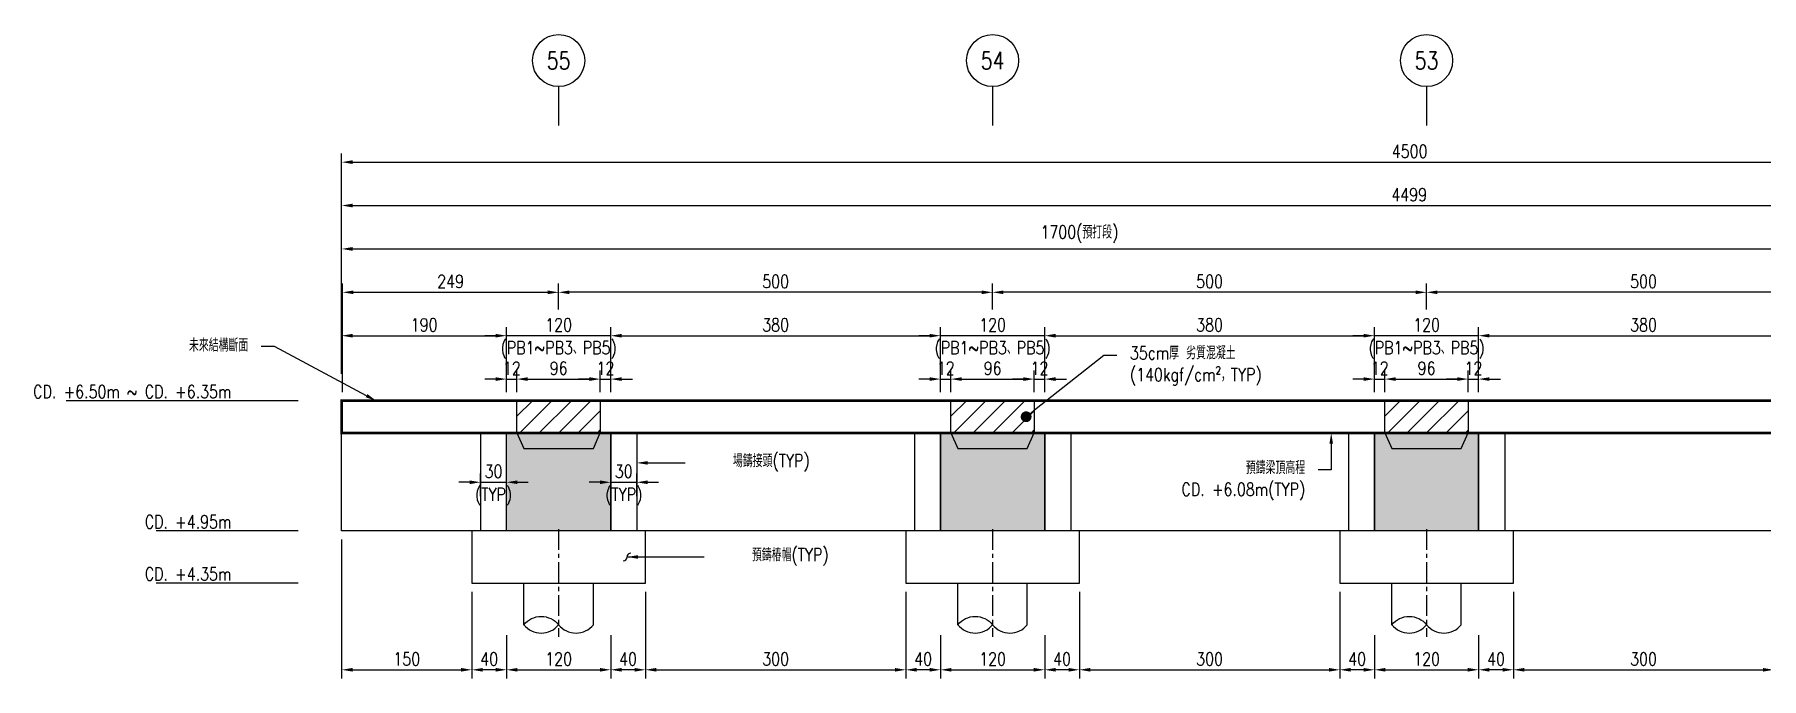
# Model space of a CAD drawing. Extents: x -791 to 13121, y -31587 to 2944.
# Drawn here: x 6920 to 8910, y -23731 to -22989 of the extents above; entities that cross this region are included whole.
import ezdxf
from ezdxf import colors
from ezdxf.entities.mleader import LeaderData, LeaderLine
from ezdxf.enums import TextEntityAlignment as Align
from ezdxf.math import Vec2, Vec3

# ---------------------------------------------------------------- set-up
doc = ezdxf.new("R2010")
doc.units = 0
doc.header["$LTSCALE"] = 0.05
doc.linetypes.add('CENTER', pattern=[50.8, 31.75, -6.35, 6.35, -6.35])
doc.linetypes.add('DASHED', pattern=[19.05, 12.7, -6.35])
doc.layers.get('0').update_dxf_attribs({"linetype": 'CONTINUOUS'})
doc.layers.get('Defpoints').update_dxf_attribs({"linetype": 'CONTINUOUS'})
for name, color, linetype in [('HB_0', 7, 'CONTINUOUS'), ('HB_DIM', 1, 'CONTINUOUS'), ('HB_SYMBOLS', 7, 'CONTINUOUS'), ('底圖', 7, 'CONTINUOUS'), ('預鑄梁', 4, 'CONTINUOUS')]:
    doc.layers.add(name, color=color, linetype=linetype)
doc.styles.get("Standard").update_dxf_attribs({"font": 'ROMANS.shx', "width": 0.8, "bigfont": 'lchinap.shx'})
doc.dimstyles.new('50cm', dxfattribs={"dimscale": 5, "dimtxt": 3, "dimasz": 2.5, "dimexe": 2, "dimexo": 2, "dimgap": 1, "dimtad": 1, "dimdsep": 46, "dimtxsty": 'Standard', "dimcen": 0, "dimclrt": 2, "dimadec": 0, "dimazin": 0, "dimtfac": 1, "dimtix": 1, "dimtmove": 2, "dimatfit": 3, "dimfxl": 0, "dimtolj": 1, "dimtzin": 0, "dimarcsym": 0})

# ---------------------------------------------------------------- blocks, each defined once
blk = doc.blocks.new('_None')
blk = doc.blocks.new('*D2176')
at = {"layer": 'Defpoints', "color": 0}
for p in [(0, 375), (-2500, 171.2), (0, 150)]:
    blk.add_point(p, dxfattribs=at)
at = {"layer": 'HB_DIM', "color": 0, "lineweight": -2}
for p, q in [((-2500, 181.2), (-2500, 385)), ((-2487.5, 375), (-12.5, 375))]:
    blk.add_line(p, q, dxfattribs=at)
at = {"layer": 'HB_DIM', "color": 0}
for points in [[(-2487.5, 377.1), (-2487.5, 372.9), (-2500, 375)], [(-12.5, 377.1), (-12.5, 372.9), (0, 375)]]:
    blk.add_solid(points, dxfattribs=at)
at = {"layer": 'HB_DIM', "color": 2, "insert": (-1270, 387.5), "char_height": 15, "attachment_point": 5}
blk.add_mtext('\\A1;4499', dxfattribs=at)
blk = doc.blocks.new('*D2177')
at = {"layer": 'Defpoints', "color": 0}
for p in [(0, 425), (-2500, 171.2), (0, 150)]:
    blk.add_point(p, dxfattribs=at)
at = {"layer": 'HB_DIM', "color": 0, "lineweight": -2}
for p, q in [((-2500, 181.2), (-2500, 435)), ((-2487.5, 425), (-12.5, 425))]:
    blk.add_line(p, q, dxfattribs=at)
at = {"layer": 'HB_DIM', "color": 0}
for points in [[(-2487.5, 427.1), (-2487.5, 422.9), (-2500, 425)], [(-12.5, 427.1), (-12.5, 422.9), (0, 425)]]:
    blk.add_solid(points, dxfattribs=at)
at = {"layer": 'HB_DIM', "color": 2, "insert": (-1269.5, 437.5), "char_height": 15, "attachment_point": 5}
blk.add_mtext('\\A1;4500', dxfattribs=at)
blk = doc.blocks.new('*D2178')
at = {"layer": 'Defpoints', "color": 0}
for p in [(-2310, 225), (-2500, 171.2), (-2310, 150)]:
    blk.add_point(p, dxfattribs=at)
at = {"layer": 'HB_DIM', "color": 0, "lineweight": -2}
for p, q in [((-2500, 181.2), (-2500, 235)), ((-2487.5, 225), (-2322.5, 225)), ((-2310, 160), (-2310, 235))]:
    blk.add_line(p, q, dxfattribs=at)
at = {"layer": 'HB_DIM', "color": 0}
for points in [[(-2487.5, 227.1), (-2487.5, 222.9), (-2500, 225)], [(-2322.5, 227.1), (-2322.5, 222.9), (-2310, 225)]]:
    blk.add_solid(points, dxfattribs=at)
at = {"layer": 'HB_DIM', "color": 2, "insert": (-2405, 237.5), "char_height": 15, "attachment_point": 5}
blk.add_mtext('\\A1;190', dxfattribs=at)
blk = doc.blocks.new('預鑄樁帽2x2')
at = {"layer": 'HB_0'}
blk.add_lwpolyline([(-100, 0), (100, 0), (100, 60), (-100, 60)], close=True, dxfattribs=at)
blk = doc.blocks.new('gr_t')
at = {"layer": 'HB_SYMBOLS', "color": 4, "linetype": 'Continuous'}
blk.add_line((0, -6), (0, -15), dxfattribs=at)
blk.add_circle((0, 0), 6, dxfattribs=at)
at = {"layer": 'HB_SYMBOLS', "color": 4, "linetype": 'Continuous', "width": 0.8}
blk.add_attdef('A', text='', height=4.5, dxfattribs=at).set_placement((0, 0), align=Align.MIDDLE)
blk = doc.blocks.new('*D2181')
at = {"layer": 'Defpoints', "color": 0}
for p in [(-810, 225), (-1190, 150), (-810, 150)]:
    blk.add_point(p, dxfattribs=at)
at = {"layer": 'HB_DIM', "color": 0, "lineweight": -2}
for p, q in [((-1190, 160), (-1190, 235)), ((-1177.5, 225), (-822.5, 225)), ((-810, 160), (-810, 235))]:
    blk.add_line(p, q, dxfattribs=at)
at = {"layer": 'HB_DIM', "color": 0}
for points in [[(-1177.5, 227.1), (-1177.5, 222.9), (-1190, 225)], [(-822.5, 227.1), (-822.5, 222.9), (-810, 225)]]:
    blk.add_solid(points, dxfattribs=at)
at = {"layer": 'HB_DIM', "color": 2, "insert": (-1000, 237.5), "char_height": 15, "attachment_point": 5}
blk.add_mtext('\\A1;380', dxfattribs=at)
blk = doc.blocks.new('*D2183')
at = {"layer": 'Defpoints', "color": 0}
for p in [(-1310, 225), (-1310, 197.5), (-1690, 150)]:
    blk.add_point(p, dxfattribs=at)
at = {"layer": 'HB_DIM', "color": 0, "lineweight": -2}
for p, q in [((-1690, 160), (-1690, 235)), ((-1677.5, 225), (-1322.5, 225)), ((-1310, 207.5), (-1310, 235))]:
    blk.add_line(p, q, dxfattribs=at)
at = {"layer": 'HB_DIM', "color": 0}
for points in [[(-1677.5, 227.1), (-1677.5, 222.9), (-1690, 225)], [(-1322.5, 227.1), (-1322.5, 222.9), (-1310, 225)]]:
    blk.add_solid(points, dxfattribs=at)
at = {"layer": 'HB_DIM', "color": 2, "insert": (-1500, 237.5), "char_height": 15, "attachment_point": 5}
blk.add_mtext('\\A1;380', dxfattribs=at)
blk = doc.blocks.new('*D2184')
at = {"layer": 'Defpoints', "color": 0}
for p in [(-1810, 225), (-2190, 150), (-1810, 150)]:
    blk.add_point(p, dxfattribs=at)
at = {"layer": 'HB_DIM', "color": 0, "lineweight": -2}
for p, q in [((-2190, 160), (-2190, 235)), ((-2177.5, 225), (-1822.5, 225)), ((-1810, 160), (-1810, 235))]:
    blk.add_line(p, q, dxfattribs=at)
at = {"layer": 'HB_DIM', "color": 0}
for points in [[(-2177.5, 227.1), (-2177.5, 222.9), (-2190, 225)], [(-1822.5, 227.1), (-1822.5, 222.9), (-1810, 225)]]:
    blk.add_solid(points, dxfattribs=at)
at = {"layer": 'HB_DIM', "color": 2, "insert": (-2000, 237.5), "char_height": 15, "attachment_point": 5}
blk.add_mtext('\\A1;380', dxfattribs=at)
blk = doc.blocks.new('*D2186')
at = {"layer": 'Defpoints', "color": 0}
for p in [(-1650, -60), (-1350, -60), (-1350, -160)]:
    blk.add_point(p, dxfattribs=at)
at = {"layer": 'HB_DIM', "color": 0, "lineweight": -2}
for p, q in [((-1650, -70), (-1650, -170)), ((-1350, -70), (-1350, -170)), ((-1637.5, -160), (-1362.5, -160))]:
    blk.add_line(p, q, dxfattribs=at)
at = {"layer": 'HB_DIM', "color": 0}
for points in [[(-1637.5, -157.9), (-1637.5, -162.1), (-1650, -160)], [(-1362.5, -157.9), (-1362.5, -162.1), (-1350, -160)]]:
    blk.add_solid(points, dxfattribs=at)
at = {"layer": 'HB_DIM', "color": 2, "insert": (-1500, -147.5), "char_height": 15, "attachment_point": 5}
blk.add_mtext('\\A1;300', dxfattribs=at)
blk = doc.blocks.new('*D2187')
at = {"layer": 'Defpoints', "color": 0}
for p in [(-2150, -60), (-1850, -60), (-1850, -160)]:
    blk.add_point(p, dxfattribs=at)
at = {"layer": 'HB_DIM', "color": 0, "lineweight": -2}
for p, q in [((-2150, -70), (-2150, -170)), ((-1850, -70), (-1850, -170)), ((-2137.5, -160), (-1862.5, -160))]:
    blk.add_line(p, q, dxfattribs=at)
at = {"layer": 'HB_DIM', "color": 0}
for points in [[(-2137.5, -157.9), (-2137.5, -162.1), (-2150, -160)], [(-1862.5, -157.9), (-1862.5, -162.1), (-1850, -160)]]:
    blk.add_solid(points, dxfattribs=at)
at = {"layer": 'HB_DIM', "color": 2, "insert": (-2000, -147.5), "char_height": 15, "attachment_point": 5}
blk.add_mtext('\\A1;300', dxfattribs=at)
blk = doc.blocks.new('*D2188')
at = {"layer": 'Defpoints', "color": 0}
for p in [(-2310, -110), (-2190, -110), (-2190, -160)]:
    blk.add_point(p, dxfattribs=at)
at = {"layer": 'HB_DIM', "color": 0, "lineweight": -2}
for p, q in [((-2310, -120), (-2310, -170)), ((-2190, -120), (-2190, -170)), ((-2297.5, -160), (-2202.5, -160))]:
    blk.add_line(p, q, dxfattribs=at)
at = {"layer": 'HB_DIM', "color": 0}
for points in [[(-2297.5, -157.9), (-2297.5, -162.1), (-2310, -160)], [(-2202.5, -157.9), (-2202.5, -162.1), (-2190, -160)]]:
    blk.add_solid(points, dxfattribs=at)
at = {"layer": 'HB_DIM', "color": 2, "insert": (-2250, -147.5), "char_height": 15, "attachment_point": 5}
blk.add_mtext('\\A1;120', dxfattribs=at)
blk = doc.blocks.new('*D2189')
at = {"layer": 'Defpoints', "color": 0}
for p in [(-2150, -60), (-2190, -110), (-2190, -160)]:
    blk.add_point(p, dxfattribs=at)
at = {"layer": 'HB_DIM', "color": 0, "lineweight": -2}
for p, q in [((-2150, -70), (-2150, -170)), ((-2190, -120), (-2190, -170)), ((-2162.5, -160), (-2177.5, -160))]:
    blk.add_line(p, q, dxfattribs=at)
at = {"layer": 'HB_DIM', "color": 0}
for points in [[(-2177.5, -157.9), (-2177.5, -162.1), (-2190, -160)], [(-2162.5, -157.9), (-2162.5, -162.1), (-2150, -160)]]:
    blk.add_solid(points, dxfattribs=at)
at = {"layer": 'HB_DIM', "color": 2, "insert": (-2170, -147.5), "char_height": 15, "attachment_point": 5}
blk.add_mtext('\\A1;40', dxfattribs=at)
blk = doc.blocks.new('*D2190')
at = {"layer": 'Defpoints', "color": 0}
for p in [(-2500, 0), (-2350, -60), (-2350, -160)]:
    blk.add_point(p, dxfattribs=at)
at = {"layer": 'HB_DIM', "color": 0, "lineweight": -2}
for p, q in [((-2500, -10), (-2500, -170)), ((-2350, -70), (-2350, -170)), ((-2487.5, -160), (-2362.5, -160))]:
    blk.add_line(p, q, dxfattribs=at)
at = {"layer": 'HB_DIM', "color": 0}
for points in [[(-2487.5, -157.9), (-2487.5, -162.1), (-2500, -160)], [(-2362.5, -157.9), (-2362.5, -162.1), (-2350, -160)]]:
    blk.add_solid(points, dxfattribs=at)
at = {"layer": 'HB_DIM', "color": 2, "insert": (-2425, -147.5), "char_height": 15, "attachment_point": 5}
blk.add_mtext('\\A1;150', dxfattribs=at)
blk = doc.blocks.new('*D2191')
at = {"layer": 'Defpoints', "color": 0}
for p in [(-2350, -60), (-2310, -110), (-2350, -160)]:
    blk.add_point(p, dxfattribs=at)
at = {"layer": 'HB_DIM', "color": 0, "lineweight": -2}
for p, q in [((-2350, -70), (-2350, -170)), ((-2310, -120), (-2310, -170)), ((-2322.5, -160), (-2337.5, -160))]:
    blk.add_line(p, q, dxfattribs=at)
at = {"layer": 'HB_DIM', "color": 0}
for points in [[(-2337.5, -157.9), (-2337.5, -162.1), (-2350, -160)], [(-2322.5, -157.9), (-2322.5, -162.1), (-2310, -160)]]:
    blk.add_solid(points, dxfattribs=at)
at = {"layer": 'HB_DIM', "color": 2, "insert": (-2330, -147.5), "char_height": 15, "attachment_point": 5}
blk.add_mtext('\\A1;40', dxfattribs=at)
blk = doc.blocks.new('*D2194')
at = {"layer": 'Defpoints', "color": 0}
for p in [(-2310, 56.1), (-2340, 30), (-2310, 30)]:
    blk.add_point(p, dxfattribs=at)
at = {"layer": 'HB_DIM', "color": 0, "lineweight": -2}
for p, q in [((-2340, 40), (-2340, 66.1)), ((-2310, 40), (-2310, 66.1)), ((-2352.5, 56.1), (-2365, 56.1)), ((-2340, 56.1), (-2310, 56.1)), ((-2297.5, 56.1), (-2285, 56.1))]:
    blk.add_line(p, q, dxfattribs=at)
at = {"layer": 'HB_DIM', "color": 0}
for points in [[(-2352.5, 58.2), (-2352.5, 54), (-2340, 56.1)], [(-2297.5, 58.2), (-2297.5, 54), (-2310, 56.1)]]:
    blk.add_solid(points, dxfattribs=at)
at = {"layer": 'HB_DIM', "color": 2, "char_height": 15, "attachment_point": 5}
for s, insert in [('\\A1;30', (-2325, 68.6)), ('\\A1;(TYP)', (-2325, 39.6))]:
    blk.add_mtext(s, dxfattribs=dict(at, insert=insert))
blk = doc.blocks.new('*D2195')
at = {"layer": 'Defpoints', "color": 0}
for p in [(-2160, 56.1), (-2190, 30), (-2160, 30)]:
    blk.add_point(p, dxfattribs=at)
at = {"layer": 'HB_DIM', "color": 0, "lineweight": -2}
for p, q in [((-2190, 40), (-2190, 66.1)), ((-2160, 40), (-2160, 66.1)), ((-2202.5, 56.1), (-2215, 56.1)), ((-2190, 56.1), (-2160, 56.1)), ((-2147.5, 56.1), (-2135, 56.1))]:
    blk.add_line(p, q, dxfattribs=at)
at = {"layer": 'HB_DIM', "color": 0}
for points in [[(-2202.5, 58.2), (-2202.5, 54), (-2190, 56.1)], [(-2147.5, 58.2), (-2147.5, 54), (-2160, 56.1)]]:
    blk.add_solid(points, dxfattribs=at)
at = {"layer": 'HB_DIM', "color": 2, "char_height": 15, "attachment_point": 5}
for s, insert in [('\\A1;30', (-2175, 68.6)), ('\\A1;(TYP)', (-2175, 39.6))]:
    blk.add_mtext(s, dxfattribs=dict(at, insert=insert))
blk = doc.blocks.new('PB2')
at = {"layer": 'HB_0'}
h = blk.add_hatch(color=253, dxfattribs=at)
h.dxf.hatch_style = 1
h.paths.add_polyline_path([(0, 0), (0, 113), (12, 113), (20, 95), (100, 95), (108, 113), (120, 113), (120, 0)])
at = {"layer": '預鑄梁'}
blk.add_lwpolyline([(0, 0), (0, 113), (12, 113), (20, 95), (100, 95), (108, 113), (120, 113), (120, 0), (0, 0)], dxfattribs=at)
blk = doc.blocks.new('*D2196')
at = {"layer": 'Defpoints', "color": 0}
for p in [(-800, 325), (-800, 275), (-2500, 171.2)]:
    blk.add_point(p, dxfattribs=at)
at = {"layer": 'HB_DIM', "color": 0, "lineweight": -2}
for p, q in [((-2500, 181.2), (-2500, 335)), ((-2487.5, 325), (-812.5, 325)), ((-800, 285), (-800, 335))]:
    blk.add_line(p, q, dxfattribs=at)
at = {"layer": 'HB_DIM', "color": 0}
for points in [[(-2487.5, 327.1), (-2487.5, 322.9), (-2500, 325)], [(-812.5, 327.1), (-812.5, 322.9), (-800, 325)]]:
    blk.add_solid(points, dxfattribs=at)
at = {"layer": 'HB_DIM', "color": 2, "insert": (-1650, 341.9), "char_height": 15, "attachment_point": 5}
blk.add_mtext('\\A1;1700(預打段)', dxfattribs=at)
blk = doc.blocks.new('_Dot')
at = {"color": 0, "linetype": 'ByBlock', "lineweight": -2}
blk.add_line((-0.5, 0), (-1, 0), dxfattribs=at)
at = {"color": 0, "linetype": 'ByBlock', "const_width": 0.5}
blk.add_lwpolyline([(-0.25, 0, 1), (0.25, 0, 1)], format="xyb", close=True, dxfattribs=at)
blk = doc.blocks.new('*D2198')
at = {"layer": 'Defpoints', "color": 0}
for p in [(-1150, -60), (-850, -60), (-850, -160)]:
    blk.add_point(p, dxfattribs=at)
at = {"layer": 'HB_DIM', "color": 0, "lineweight": -2}
for p, q in [((-1150, -70), (-1150, -170)), ((-850, -70), (-850, -170)), ((-1137.5, -160), (-862.5, -160))]:
    blk.add_line(p, q, dxfattribs=at)
at = {"layer": 'HB_DIM', "color": 0}
for points in [[(-1137.5, -157.9), (-1137.5, -162.1), (-1150, -160)], [(-862.5, -157.9), (-862.5, -162.1), (-850, -160)]]:
    blk.add_solid(points, dxfattribs=at)
at = {"layer": 'HB_DIM', "color": 2, "insert": (-1000, -147.5), "char_height": 15, "attachment_point": 5}
blk.add_mtext('\\A1;300', dxfattribs=at)
blk = doc.blocks.new('*D2199')
at = {"layer": 'Defpoints', "color": 0}
for p in [(-2298, 175), (-2310, 150), (-2298, 150)]:
    blk.add_point(p, dxfattribs=at)
at = {"layer": 'HB_DIM', "color": 0, "lineweight": -2}
for p, q in [((-2310, 160), (-2310, 185)), ((-2298, 160), (-2298, 185)), ((-2322.5, 175), (-2335, 175)), ((-2310, 175), (-2298, 175)), ((-2285.5, 175), (-2273, 175))]:
    blk.add_line(p, q, dxfattribs=at)
at = {"layer": 'HB_DIM', "color": 0}
for points in [[(-2322.5, 177.1), (-2322.5, 172.9), (-2310, 175)], [(-2285.5, 177.1), (-2285.5, 172.9), (-2298, 175)]]:
    blk.add_solid(points, dxfattribs=at)
at = {"layer": 'HB_DIM', "color": 2, "insert": (-2304, 187.5), "char_height": 15, "attachment_point": 5}
blk.add_mtext('\\A1;12', dxfattribs=at)
blk = doc.blocks.new('*D2200')
at = {"layer": 'Defpoints', "color": 0}
for p in [(-2202, 175), (-2298, 150), (-2202, 150)]:
    blk.add_point(p, dxfattribs=at)
at = {"layer": 'HB_DIM', "color": 0, "lineweight": -2}
for p, q in [((-2298, 160), (-2298, 185)), ((-2202, 160), (-2202, 185)), ((-2285.5, 175), (-2214.5, 175))]:
    blk.add_line(p, q, dxfattribs=at)
at = {"layer": 'HB_DIM', "color": 0}
for points in [[(-2285.5, 177.1), (-2285.5, 172.9), (-2298, 175)], [(-2214.5, 177.1), (-2214.5, 172.9), (-2202, 175)]]:
    blk.add_solid(points, dxfattribs=at)
at = {"layer": 'HB_DIM', "color": 2, "insert": (-2250, 187.5), "char_height": 15, "attachment_point": 5}
blk.add_mtext('\\A1;96', dxfattribs=at)
blk = doc.blocks.new('*D2201')
at = {"layer": 'Defpoints', "color": 0}
for p in [(-2190, 175), (-2202, 150), (-2190, 150)]:
    blk.add_point(p, dxfattribs=at)
at = {"layer": 'HB_DIM', "color": 0, "lineweight": -2}
for p, q in [((-2202, 160), (-2202, 185)), ((-2190, 160), (-2190, 185)), ((-2214.5, 175), (-2227, 175)), ((-2202, 175), (-2190, 175)), ((-2177.5, 175), (-2165, 175))]:
    blk.add_line(p, q, dxfattribs=at)
at = {"layer": 'HB_DIM', "color": 0}
for points in [[(-2214.5, 177.1), (-2214.5, 172.9), (-2202, 175)], [(-2177.5, 177.1), (-2177.5, 172.9), (-2190, 175)]]:
    blk.add_solid(points, dxfattribs=at)
at = {"layer": 'HB_DIM', "color": 2, "insert": (-2196, 187.5), "char_height": 15, "attachment_point": 5}
blk.add_mtext('\\A1;12', dxfattribs=at)
blk = doc.blocks.new('*D2202')
at = {"layer": 'Defpoints', "color": 0}
for p in [(-1798, 175), (-1810, 150), (-1798, 150)]:
    blk.add_point(p, dxfattribs=at)
at = {"layer": 'HB_DIM', "color": 0, "lineweight": -2}
for p, q in [((-1810, 160), (-1810, 185)), ((-1798, 160), (-1798, 185)), ((-1822.5, 175), (-1835, 175)), ((-1810, 175), (-1798, 175)), ((-1785.5, 175), (-1773, 175))]:
    blk.add_line(p, q, dxfattribs=at)
at = {"layer": 'HB_DIM', "color": 0}
for points in [[(-1822.5, 177.1), (-1822.5, 172.9), (-1810, 175)], [(-1785.5, 177.1), (-1785.5, 172.9), (-1798, 175)]]:
    blk.add_solid(points, dxfattribs=at)
at = {"layer": 'HB_DIM', "color": 2, "insert": (-1804, 187.5), "char_height": 15, "attachment_point": 5}
blk.add_mtext('\\A1;12', dxfattribs=at)
blk = doc.blocks.new('*D2203')
at = {"layer": 'Defpoints', "color": 0}
for p in [(-1702, 175), (-1798, 150), (-1702, 150)]:
    blk.add_point(p, dxfattribs=at)
at = {"layer": 'HB_DIM', "color": 0, "lineweight": -2}
for p, q in [((-1798, 160), (-1798, 185)), ((-1702, 160), (-1702, 185)), ((-1785.5, 175), (-1714.5, 175))]:
    blk.add_line(p, q, dxfattribs=at)
at = {"layer": 'HB_DIM', "color": 0}
for points in [[(-1785.5, 177.1), (-1785.5, 172.9), (-1798, 175)], [(-1714.5, 177.1), (-1714.5, 172.9), (-1702, 175)]]:
    blk.add_solid(points, dxfattribs=at)
at = {"layer": 'HB_DIM', "color": 2, "insert": (-1750, 187.5), "char_height": 15, "attachment_point": 5}
blk.add_mtext('\\A1;96', dxfattribs=at)
blk = doc.blocks.new('*D2204')
at = {"layer": 'Defpoints', "color": 0}
for p in [(-1690, 175), (-1702, 150), (-1690, 150)]:
    blk.add_point(p, dxfattribs=at)
at = {"layer": 'HB_DIM', "color": 0, "lineweight": -2}
for p, q in [((-1702, 160), (-1702, 185)), ((-1690, 160), (-1690, 185)), ((-1714.5, 175), (-1727, 175)), ((-1702, 175), (-1690, 175)), ((-1677.5, 175), (-1665, 175))]:
    blk.add_line(p, q, dxfattribs=at)
at = {"layer": 'HB_DIM', "color": 0}
for points in [[(-1714.5, 177.1), (-1714.5, 172.9), (-1702, 175)], [(-1677.5, 177.1), (-1677.5, 172.9), (-1690, 175)]]:
    blk.add_solid(points, dxfattribs=at)
at = {"layer": 'HB_DIM', "color": 2, "insert": (-1696, 187.5), "char_height": 15, "attachment_point": 5}
blk.add_mtext('\\A1;12', dxfattribs=at)
blk = doc.blocks.new('*D2205')
at = {"layer": 'Defpoints', "color": 0}
for p in [(-1298, 175), (-1310, 150), (-1298, 150)]:
    blk.add_point(p, dxfattribs=at)
at = {"layer": 'HB_DIM', "color": 0, "lineweight": -2}
for p, q in [((-1310, 160), (-1310, 185)), ((-1298, 160), (-1298, 185)), ((-1322.5, 175), (-1335, 175)), ((-1310, 175), (-1298, 175)), ((-1285.5, 175), (-1273, 175))]:
    blk.add_line(p, q, dxfattribs=at)
at = {"layer": 'HB_DIM', "color": 0}
for points in [[(-1322.5, 177.1), (-1322.5, 172.9), (-1310, 175)], [(-1285.5, 177.1), (-1285.5, 172.9), (-1298, 175)]]:
    blk.add_solid(points, dxfattribs=at)
at = {"layer": 'HB_DIM', "color": 2, "insert": (-1304, 187.5), "char_height": 15, "attachment_point": 5}
blk.add_mtext('\\A1;12', dxfattribs=at)
blk = doc.blocks.new('*D2206')
at = {"layer": 'Defpoints', "color": 0}
for p in [(-1202, 175), (-1298, 150), (-1202, 150)]:
    blk.add_point(p, dxfattribs=at)
at = {"layer": 'HB_DIM', "color": 0, "lineweight": -2}
for p, q in [((-1298, 160), (-1298, 185)), ((-1202, 160), (-1202, 185)), ((-1285.5, 175), (-1214.5, 175))]:
    blk.add_line(p, q, dxfattribs=at)
at = {"layer": 'HB_DIM', "color": 0}
for points in [[(-1285.5, 177.1), (-1285.5, 172.9), (-1298, 175)], [(-1214.5, 177.1), (-1214.5, 172.9), (-1202, 175)]]:
    blk.add_solid(points, dxfattribs=at)
at = {"layer": 'HB_DIM', "color": 2, "insert": (-1250, 187.5), "char_height": 15, "attachment_point": 5}
blk.add_mtext('\\A1;96', dxfattribs=at)
blk = doc.blocks.new('*D2207')
at = {"layer": 'Defpoints', "color": 0}
for p in [(-1190, 175), (-1202, 150), (-1190, 150)]:
    blk.add_point(p, dxfattribs=at)
at = {"layer": 'HB_DIM', "color": 0, "lineweight": -2}
for p, q in [((-1202, 160), (-1202, 185)), ((-1190, 160), (-1190, 185)), ((-1214.5, 175), (-1227, 175)), ((-1202, 175), (-1190, 175)), ((-1177.5, 175), (-1165, 175))]:
    blk.add_line(p, q, dxfattribs=at)
at = {"layer": 'HB_DIM', "color": 0}
for points in [[(-1214.5, 177.1), (-1214.5, 172.9), (-1202, 175)], [(-1177.5, 177.1), (-1177.5, 172.9), (-1190, 175)]]:
    blk.add_solid(points, dxfattribs=at)
at = {"layer": 'HB_DIM', "color": 2, "insert": (-1196, 187.5), "char_height": 15, "attachment_point": 5}
blk.add_mtext('\\A1;12', dxfattribs=at)
blk = doc.blocks.new('*D2208')
at = {"layer": 'Defpoints', "color": 0}
for p in [(-2250, 275), (-2250, 245), (-2499, 150)]:
    blk.add_point(p, dxfattribs=at)
at = {"layer": 'HB_DIM', "color": 0, "lineweight": -2}
for p, q in [((-2499, 160), (-2499, 285)), ((-2250, 255), (-2250, 285)), ((-2486.5, 275), (-2262.5, 275))]:
    blk.add_line(p, q, dxfattribs=at)
at = {"layer": 'HB_DIM', "color": 0}
for points in [[(-2486.5, 277.1), (-2486.5, 272.9), (-2499, 275)], [(-2262.5, 277.1), (-2262.5, 272.9), (-2250, 275)]]:
    blk.add_solid(points, dxfattribs=at)
at = {"layer": 'HB_DIM', "color": 2, "insert": (-2374.5, 287.5), "char_height": 15, "attachment_point": 5}
blk.add_mtext('\\A1;249', dxfattribs=at)
blk = doc.blocks.new('*D2210')
at = {"layer": 'Defpoints', "color": 0}
for p in [(-1250, 275), (-1250, 245), (-750, 245)]:
    blk.add_point(p, dxfattribs=at)
at = {"layer": 'HB_DIM', "color": 0, "lineweight": -2}
for p, q in [((-1250, 255), (-1250, 285)), ((-750, 255), (-750, 285)), ((-762.5, 275), (-1237.5, 275))]:
    blk.add_line(p, q, dxfattribs=at)
at = {"layer": 'HB_DIM', "color": 0}
for points in [[(-1237.5, 277.1), (-1237.5, 272.9), (-1250, 275)], [(-762.5, 277.1), (-762.5, 272.9), (-750, 275)]]:
    blk.add_solid(points, dxfattribs=at)
at = {"layer": 'HB_DIM', "color": 2, "insert": (-1000, 287.5), "char_height": 15, "attachment_point": 5}
blk.add_mtext('\\A1;500', dxfattribs=at)
blk = doc.blocks.new('*D2211')
at = {"layer": 'Defpoints', "color": 0}
for p in [(-1750, 275), (-1750, 245), (-1250, 245)]:
    blk.add_point(p, dxfattribs=at)
at = {"layer": 'HB_DIM', "color": 0, "lineweight": -2}
for p, q in [((-1750, 255), (-1750, 285)), ((-1250, 255), (-1250, 285)), ((-1262.5, 275), (-1737.5, 275))]:
    blk.add_line(p, q, dxfattribs=at)
at = {"layer": 'HB_DIM', "color": 0}
for points in [[(-1737.5, 277.1), (-1737.5, 272.9), (-1750, 275)], [(-1262.5, 277.1), (-1262.5, 272.9), (-1250, 275)]]:
    blk.add_solid(points, dxfattribs=at)
at = {"layer": 'HB_DIM', "color": 2, "insert": (-1500, 287.5), "char_height": 15, "attachment_point": 5}
blk.add_mtext('\\A1;500', dxfattribs=at)
blk = doc.blocks.new('*D2212')
at = {"layer": 'Defpoints', "color": 0}
for p in [(-2250, 275), (-2250, 245), (-1750, 245)]:
    blk.add_point(p, dxfattribs=at)
at = {"layer": 'HB_DIM', "color": 0, "lineweight": -2}
for p, q in [((-2250, 255), (-2250, 285)), ((-1750, 255), (-1750, 285)), ((-1762.5, 275), (-2237.5, 275))]:
    blk.add_line(p, q, dxfattribs=at)
at = {"layer": 'HB_DIM', "color": 0}
for points in [[(-2237.5, 277.1), (-2237.5, 272.9), (-2250, 275)], [(-1762.5, 277.1), (-1762.5, 272.9), (-1750, 275)]]:
    blk.add_solid(points, dxfattribs=at)
at = {"layer": 'HB_DIM', "color": 2, "insert": (-2000, 287.5), "char_height": 15, "attachment_point": 5}
blk.add_mtext('\\A1;500', dxfattribs=at)
blk = doc.blocks.new('*D2214')
at = {"layer": 'Defpoints', "color": 0}
for p in [(-2310, 225), (-2310, 150), (-2190, 150)]:
    blk.add_point(p, dxfattribs=at)
at = {"layer": 'HB_DIM', "color": 0, "lineweight": -2}
for p, q in [((-2322.5, 225), (-2335, 225)), ((-2310, 160), (-2310, 235)), ((-2190, 225), (-2310, 225)), ((-2190, 160), (-2190, 235)), ((-2177.5, 225), (-2165, 225))]:
    blk.add_line(p, q, dxfattribs=at)
at = {"layer": 'HB_DIM', "color": 0}
for points in [[(-2322.5, 227.1), (-2322.5, 222.9), (-2310, 225)], [(-2177.5, 227.1), (-2177.5, 222.9), (-2190, 225)]]:
    blk.add_solid(points, dxfattribs=at)
at = {"layer": 'HB_DIM', "color": 2, "char_height": 15, "attachment_point": 5}
for s, insert in [('\\A1;120', (-2250, 237.5)), ('\\A1;(PB1~PB3、PB5)', (-2250, 208.6))]:
    blk.add_mtext(s, dxfattribs=dict(at, insert=insert))
blk = doc.blocks.new('*D2215')
at = {"layer": 'Defpoints', "color": 0}
for p in [(-1810, 225), (-1810, 150), (-1690, 150)]:
    blk.add_point(p, dxfattribs=at)
at = {"layer": 'HB_DIM', "color": 0, "lineweight": -2}
for p, q in [((-1822.5, 225), (-1835, 225)), ((-1810, 160), (-1810, 235)), ((-1690, 225), (-1810, 225)), ((-1690, 160), (-1690, 235)), ((-1677.5, 225), (-1665, 225))]:
    blk.add_line(p, q, dxfattribs=at)
at = {"layer": 'HB_DIM', "color": 0}
for points in [[(-1822.5, 227.1), (-1822.5, 222.9), (-1810, 225)], [(-1677.5, 227.1), (-1677.5, 222.9), (-1690, 225)]]:
    blk.add_solid(points, dxfattribs=at)
at = {"layer": 'HB_DIM', "color": 2, "char_height": 15, "attachment_point": 5}
for s, insert in [('\\A1;120', (-1750, 237.5)), ('\\A1;(PB1~PB3、PB5)', (-1750, 208.6))]:
    blk.add_mtext(s, dxfattribs=dict(at, insert=insert))
blk = doc.blocks.new('*D2216')
at = {"layer": 'Defpoints', "color": 0}
for p in [(-1310, 225), (-1310, 175), (-1190, 150)]:
    blk.add_point(p, dxfattribs=at)
at = {"layer": 'HB_DIM', "color": 0, "lineweight": -2}
for p, q in [((-1322.5, 225), (-1335, 225)), ((-1310, 185), (-1310, 235)), ((-1190, 225), (-1310, 225)), ((-1190, 160), (-1190, 235)), ((-1177.5, 225), (-1165, 225))]:
    blk.add_line(p, q, dxfattribs=at)
at = {"layer": 'HB_DIM', "color": 0}
for points in [[(-1322.5, 227.1), (-1322.5, 222.9), (-1310, 225)], [(-1177.5, 227.1), (-1177.5, 222.9), (-1190, 225)]]:
    blk.add_solid(points, dxfattribs=at)
at = {"layer": 'HB_DIM', "color": 2, "char_height": 15, "attachment_point": 5}
for s, insert in [('\\A1;120', (-1250, 237.5)), ('\\A1;(PB1~PB3、PB5)', (-1250, 208.6))]:
    blk.add_mtext(s, dxfattribs=dict(at, insert=insert))
blk = doc.blocks.new('80cm直樁')
at = {"layer": 'HB_0', "linetype": 'Continuous'}
for p, q in [((-40, -48.1), (-40, 0)), ((40, -48.1), (40, 0))]:
    blk.add_line(p, q, dxfattribs=at)
for points in [[(-40, -48.1, -0.48), (0, -48.1, 0.48), (40, -48.1, 0.48)], [(-40, -48.1, 0.48), (0, -48.1, 0.48)]]:
    blk.add_lwpolyline(points, format="xyb", dxfattribs=at)
at = {"layer": 'HB_DIM', "color": 1, "linetype": 'CENTER', "ltscale": 15}
blk.add_line((0, 62.2), (0, -62.2), dxfattribs=at)
blk = doc.blocks.new('*D2219')
at = {"layer": 'Defpoints', "color": 0}
for p in [(-1810, -110), (-1690, -110), (-1690, -160)]:
    blk.add_point(p, dxfattribs=at)
at = {"layer": 'HB_DIM', "color": 0, "lineweight": -2}
for p, q in [((-1810, -120), (-1810, -170)), ((-1690, -120), (-1690, -170)), ((-1797.5, -160), (-1702.5, -160))]:
    blk.add_line(p, q, dxfattribs=at)
at = {"layer": 'HB_DIM', "color": 0}
for points in [[(-1797.5, -157.9), (-1797.5, -162.1), (-1810, -160)], [(-1702.5, -157.9), (-1702.5, -162.1), (-1690, -160)]]:
    blk.add_solid(points, dxfattribs=at)
at = {"layer": 'HB_DIM', "color": 2, "insert": (-1750, -147.5), "char_height": 15, "attachment_point": 5}
blk.add_mtext('\\A1;120', dxfattribs=at)
blk = doc.blocks.new('*D2220')
at = {"layer": 'Defpoints', "color": 0}
for p in [(-1650, -60), (-1690, -110), (-1690, -160)]:
    blk.add_point(p, dxfattribs=at)
at = {"layer": 'HB_DIM', "color": 0, "lineweight": -2}
for p, q in [((-1650, -70), (-1650, -170)), ((-1690, -120), (-1690, -170)), ((-1662.5, -160), (-1677.5, -160))]:
    blk.add_line(p, q, dxfattribs=at)
at = {"layer": 'HB_DIM', "color": 0}
for points in [[(-1677.5, -157.9), (-1677.5, -162.1), (-1690, -160)], [(-1662.5, -157.9), (-1662.5, -162.1), (-1650, -160)]]:
    blk.add_solid(points, dxfattribs=at)
at = {"layer": 'HB_DIM', "color": 2, "insert": (-1670, -147.5), "char_height": 15, "attachment_point": 5}
blk.add_mtext('\\A1;40', dxfattribs=at)
blk = doc.blocks.new('*D2221')
at = {"layer": 'Defpoints', "color": 0}
for p in [(-1850, -60), (-1810, -110), (-1850, -160)]:
    blk.add_point(p, dxfattribs=at)
at = {"layer": 'HB_DIM', "color": 0, "lineweight": -2}
for p, q in [((-1850, -70), (-1850, -170)), ((-1810, -120), (-1810, -170)), ((-1822.5, -160), (-1837.5, -160))]:
    blk.add_line(p, q, dxfattribs=at)
at = {"layer": 'HB_DIM', "color": 0}
for points in [[(-1837.5, -157.9), (-1837.5, -162.1), (-1850, -160)], [(-1822.5, -157.9), (-1822.5, -162.1), (-1810, -160)]]:
    blk.add_solid(points, dxfattribs=at)
at = {"layer": 'HB_DIM', "color": 2, "insert": (-1830, -147.5), "char_height": 15, "attachment_point": 5}
blk.add_mtext('\\A1;40', dxfattribs=at)
blk = doc.blocks.new('*D2222')
at = {"layer": 'Defpoints', "color": 0}
for p in [(-1310, -110), (-1190, -110), (-1190, -160)]:
    blk.add_point(p, dxfattribs=at)
at = {"layer": 'HB_DIM', "color": 0, "lineweight": -2}
for p, q in [((-1310, -120), (-1310, -170)), ((-1190, -120), (-1190, -170)), ((-1297.5, -160), (-1202.5, -160))]:
    blk.add_line(p, q, dxfattribs=at)
at = {"layer": 'HB_DIM', "color": 0}
for points in [[(-1297.5, -157.9), (-1297.5, -162.1), (-1310, -160)], [(-1202.5, -157.9), (-1202.5, -162.1), (-1190, -160)]]:
    blk.add_solid(points, dxfattribs=at)
at = {"layer": 'HB_DIM', "color": 2, "insert": (-1250, -147.5), "char_height": 15, "attachment_point": 5}
blk.add_mtext('\\A1;120', dxfattribs=at)
blk = doc.blocks.new('*D2223')
at = {"layer": 'Defpoints', "color": 0}
for p in [(-1150, -60), (-1190, -110), (-1190, -160)]:
    blk.add_point(p, dxfattribs=at)
at = {"layer": 'HB_DIM', "color": 0, "lineweight": -2}
for p, q in [((-1150, -70), (-1150, -170)), ((-1190, -120), (-1190, -170)), ((-1162.5, -160), (-1177.5, -160))]:
    blk.add_line(p, q, dxfattribs=at)
at = {"layer": 'HB_DIM', "color": 0}
for points in [[(-1177.5, -157.9), (-1177.5, -162.1), (-1190, -160)], [(-1162.5, -157.9), (-1162.5, -162.1), (-1150, -160)]]:
    blk.add_solid(points, dxfattribs=at)
at = {"layer": 'HB_DIM', "color": 2, "insert": (-1170, -147.5), "char_height": 15, "attachment_point": 5}
blk.add_mtext('\\A1;40', dxfattribs=at)
blk = doc.blocks.new('*D2224')
at = {"layer": 'Defpoints', "color": 0}
for p in [(-1350, -60), (-1310, -110), (-1350, -160)]:
    blk.add_point(p, dxfattribs=at)
at = {"layer": 'HB_DIM', "color": 0, "lineweight": -2}
for p, q in [((-1350, -70), (-1350, -170)), ((-1310, -120), (-1310, -170)), ((-1322.5, -160), (-1337.5, -160))]:
    blk.add_line(p, q, dxfattribs=at)
at = {"layer": 'HB_DIM', "color": 0}
for points in [[(-1337.5, -157.9), (-1337.5, -162.1), (-1350, -160)], [(-1322.5, -157.9), (-1322.5, -162.1), (-1310, -160)]]:
    blk.add_solid(points, dxfattribs=at)
at = {"layer": 'HB_DIM', "color": 2, "insert": (-1330, -147.5), "char_height": 15, "attachment_point": 5}
blk.add_mtext('\\A1;40', dxfattribs=at)
blk = doc.blocks.new('斷面圖P左')
h = blk.add_hatch()
h.set_pattern_fill('AR-CONC', color=1, scale=0.1)
h.paths.add_polyline_path([(-2202, 113), (-2298, 113), (-2290, 95), (-2210, 95)])
h.paths.add_polyline_path([(-1702, 113), (-1798, 113), (-1790, 95), (-1710, 95)])
h.paths.add_polyline_path([(-1202, 113), (-1298, 113), (-1290, 95), (-1210, 95)])
at = {"layer": 'HB_0'}
h = blk.add_hatch(dxfattribs=at)
h.set_pattern_fill('ANSI31', color=1, scale=5)
h.set_pattern_definition([(45, (-8106.031, 25826.608), (-11.22532, 11.22532), [])])
h.paths.add_polyline_path([(-2298, 113), (-2202, 113), (-2202, 150), (-2298, 150)])
h = blk.add_hatch(dxfattribs=at)
h.set_pattern_fill('ANSI31', color=1, scale=5)
h.set_pattern_definition([(45, (-7606.031, 25826.608), (-11.22532, 11.22532), [])])
h.paths.add_polyline_path([(-1798, 113), (-1702, 113), (-1702, 150), (-1798, 150)])
h = blk.add_hatch(dxfattribs=at)
h.set_pattern_fill('ANSI31', color=1, scale=5)
h.set_pattern_definition([(45, (-7106.031, 25826.608), (-11.22532, 11.22532), [])])
h.paths.add_polyline_path([(-1298, 113), (-1202, 113), (-1202, 150), (-1298, 150)])
at = {"layer": 'HB_0', "color": 252}
for p, q in [((-2340, 113), (-2340, 0)), ((-2160, 113), (-2160, 0)), ((-1840, 113), (-1840, 0)), ((-1660, 113), (-1660, 0)), ((-1340, 113), (-1340, 0)), ((-1160, 113), (-1160, 0))]:
    blk.add_line(p, q, dxfattribs=at)
at = {"layer": 'HB_0'}
for p, q in [((-2340, 113), (-2310, 113)), ((-2190, 113), (-2160, 113)), ((-1840, 113), (-1810, 113)), ((-1690, 113), (-1660, 113)), ((-1340, 113), (-1310, 113))]:
    blk.add_line(p, q, dxfattribs=at)
at = {"layer": 'HB_0', "color": 1, "linetype": 'DASHED', "ltscale": 30, "const_width": 3}
blk.add_lwpolyline([(-800, 150), (-2500, 150), (-2500, 113), (-2298, 113), (-2202, 113), (-1798, 113), (-1702, 113), (-1298, 113), (-1202, 113), (-800, 113)], close=True, dxfattribs=at)
at = {"layer": 'HB_0'}
for points in [[(-2500, 114), (-2500, 150), (-800, 150)], [(-2298, 113), (-2298, 150), (-2202, 150), (-2202, 113)], [(-1798, 113), (-1798, 150), (-1702, 150), (-1702, 113)], [(-1298, 113), (-1298, 150), (-1202, 150), (-1202, 113)], [(-1310, 0), (-2500, 0), (-2500, 114)]]:
    blk.add_lwpolyline(points, dxfattribs=at)
for points in [[(-2190, 113), (-1810, 113), (-1810, 0), (-2190, 0)], [(-1690, 113), (-1310, 113), (-1310, 0), (-1690, 0)], [(-1190, 112.5), (-810, 112.5), (-810, 0), (-1190, 0)]]:
    blk.add_lwpolyline(points, close=True, dxfattribs=at)
for name, p in [('PB2', (-2310, 0)), ('PB2', (-1810, 0)), ('PB2', (-1310, 0)), ('預鑄樁帽2x2', (-2250, -60)), ('80cm直樁', (-2250, -60)), ('預鑄樁帽2x2', (-1750, -60)), ('80cm直樁', (-1750, -60)), ('預鑄樁帽2x2', (-1250, -60)), ('80cm直樁', (-1250, -60))]:
    blk.add_blockref(name, p, dxfattribs=at)
at = {"layer": '底圖'}
ref = blk.add_blockref('gr_t', (-2250, 542.059), dxfattribs=dict(at, xscale=5, yscale=5, zscale=5))
ref.add_attrib('A', '55', dxfattribs={"layer": 'HB_SYMBOLS', "color": 4, "linetype": 'Continuous', "height": 20, "width": 0.8}).set_placement((-2250, 542.059), align=Align.MIDDLE)
ref = blk.add_blockref('gr_t', (-1750, 542.059), dxfattribs=dict(at, xscale=5, yscale=5, zscale=5))
ref.add_attrib('A', '54', dxfattribs={"layer": 'HB_SYMBOLS', "color": 4, "linetype": 'Continuous', "height": 20, "width": 0.8}).set_placement((-1750, 542.059), align=Align.MIDDLE)
ref = blk.add_blockref('gr_t', (-1250, 542.059), dxfattribs=dict(at, xscale=5, yscale=5, zscale=5))
ref.add_attrib('A', '53', dxfattribs={"layer": 'HB_SYMBOLS', "color": 4, "linetype": 'Continuous', "height": 20, "width": 0.8}).set_placement((-1250, 542.059), align=Align.MIDDLE)
at = {"layer": 'HB_DIM'}
for base, text, picture, middle in [((0, 425), '4500', '*D2177', (-1269.52, 437.5)), ((0, 375), '4499', '*D2176', (-1270.02, 387.5))]:
    dim = blk.add_linear_dim(base=base, p1=(-2500, 171.247), p2=(0, 150), text=text, dimstyle='50cm', override={"dimse2": 1}, dxfattribs=at)
    dim.commit()
    dim.dimension.update_dxf_attribs({"geometry": picture, "text_midpoint": middle, "dimtype": 160})
for base, p1, p2, text, picture, middle in [((-800, 325), (-2500, 171.247), (-800, 275), '<>(預打段)', '*D2196', (-1650, 341.875)), ((-2310, 56.078), (-2340, 30), (-2310, 30), '<>\\X(TYP)', '*D2194', (-2325, 56.078)), ((-2160, 56.078), (-2190, 30), (-2160, 30), '<>\\X(TYP)', '*D2195', (-2175, 56.078))]:
    dim = blk.add_linear_dim(base=base, p1=p1, p2=p2, text=text, dimstyle='50cm', dxfattribs=at)
    dim.commit()
    dim.dimension.update_dxf_attribs({"geometry": picture, "text_midpoint": middle})
for base, p1, p2, picture, middle in [((-2250, 275), (-2499, 150), (-2250, 245), '*D2208', (-2374.5, 287.5)), ((-2250, 275), (-1750, 245), (-2250, 245), '*D2212', (-2000, 287.5)), ((-1750, 275), (-1250, 245), (-1750, 245), '*D2211', (-1500, 287.5)), ((-1250, 275), (-750, 245), (-1250, 245), '*D2210', (-1000, 287.5)), ((-2310, 225), (-2500, 171.247), (-2310, 150), '*D2178', (-2405, 237.5)), ((-1810, 225), (-2190, 150), (-1810, 150), '*D2184', (-2000, 237.5)), ((-1310, 225), (-1690, 150), (-1310, 197.468), '*D2183', (-1500, 237.5)), ((-810, 225), (-1190, 150), (-810, 150), '*D2181', (-1000, 237.5)), ((-2298, 175), (-2310, 150), (-2298, 150), '*D2199', (-2304, 187.5)), ((-2202, 175), (-2298, 150), (-2202, 150), '*D2200', (-2250, 187.5)), ((-2190, 175), (-2202, 150), (-2190, 150), '*D2201', (-2196, 187.5)), ((-1798, 175), (-1810, 150), (-1798, 150), '*D2202', (-1804, 187.5)), ((-1702, 175), (-1798, 150), (-1702, 150), '*D2203', (-1750, 187.5)), ((-1690, 175), (-1702, 150), (-1690, 150), '*D2204', (-1696, 187.5)), ((-1298, 175), (-1310, 150), (-1298, 150), '*D2205', (-1304, 187.5)), ((-1202, 175), (-1298, 150), (-1202, 150), '*D2206', (-1250, 187.5)), ((-1190, 175), (-1202, 150), (-1190, 150), '*D2207', (-1196, 187.5)), ((-2350, -160), (-2500, 0), (-2350, -60), '*D2190', (-2425, -147.5)), ((-2350, -160), (-2310, -110), (-2350, -60), '*D2191', (-2330, -147.5)), ((-2190, -160), (-2150, -60), (-2190, -110), '*D2189', (-2170, -147.5)), ((-1850, -160), (-2150, -60), (-1850, -60), '*D2187', (-2000, -147.5)), ((-1850, -160), (-1810, -110), (-1850, -60), '*D2221', (-1830, -147.5)), ((-1690, -160), (-1650, -60), (-1690, -110), '*D2220', (-1670, -147.5)), ((-1350, -160), (-1650, -60), (-1350, -60), '*D2186', (-1500, -147.5)), ((-1350, -160), (-1310, -110), (-1350, -60), '*D2224', (-1330, -147.5)), ((-1190, -160), (-1150, -60), (-1190, -110), '*D2223', (-1170, -147.5)), ((-850, -160), (-1150, -60), (-850, -60), '*D2198', (-1000, -147.5)), ((-2190, -160), (-2310, -110), (-2190, -110), '*D2188', (-2250, -147.5)), ((-1690, -160), (-1810, -110), (-1690, -110), '*D2219', (-1750, -147.5)), ((-1190, -160), (-1310, -110), (-1190, -110), '*D2222', (-1250, -147.5))]:
    dim = blk.add_linear_dim(base=base, p1=p1, p2=p2, dimstyle='50cm', dxfattribs=at)
    dim.commit()
    dim.dimension.update_dxf_attribs({"geometry": picture, "text_midpoint": middle})
for base, p1, p2, picture, middle in [((-2310, 225), (-2190, 150), (-2310, 150), '*D2214', (-2250, 225)), ((-1810, 225), (-1690, 150), (-1810, 150), '*D2215', (-1750, 225)), ((-1310, 225), (-1190, 150), (-1310, 175), '*D2216', (-1250, 225))]:
    dim = blk.add_linear_dim(base=base, p1=p1, p2=p2, angle=180, text='<>\\X(PB1~PB3、PB5)', dimstyle='50cm', dxfattribs=at)
    dim.commit()
    dim.dimension.update_dxf_attribs({"geometry": picture, "text_midpoint": middle})
blk.add_leader([(-2171.209, -30), (-2082.417, -30)], dimstyle='50cm', override={"dimgap": 1, "dimtad": 0, "dimldrblk": 'Integral'}, dxfattribs=at)
ml = blk.add_multileader_mtext('Standard', dxfattribs=at)
ml.set_content('未來結構斷面', color=2)
ml.set_leader_properties(color=1)
ml.build(insert=Vec2(0, 0))
ml.multileader.update_dxf_attribs({"dogleg_length": 3, "arrow_head_size": 12.5, "scale": 5})
ctx = ml.context
ctx.base_point, ctx.scale, ctx.char_height, ctx.arrow_head_size, ctx.landing_gap_size, ctx.plane_origin = Vec3(-2744.818, 212.703), 5, 15, 12.5, 15, Vec3(-2785.058, 181.409)
ctx.text_align_type = 2
notes = []
notes.append((ctx, [(1, (1, 1, 0), (-2577.568, 212.703), (-1, 0), 15, [(0, [(-2460.243, 150)], 0, [])])]))
ctx.mtext.insert, ctx.mtext.alignment, ctx.mtext.flow_direction = Vec3(-2607.568, 221.609), 3, 5
ml = blk.add_multileader_mtext('Standard', dxfattribs=at)
ml.set_content('35cm厚 劣質混凝土\\P(140kgf/cm²，TYP)', color=2)
ml.set_leader_properties(color=1)
ml.set_arrow_properties(name='DOT')
ml.build(insert=Vec2(0, 0))
ml.multileader.update_dxf_attribs({"dogleg_length": 3, "arrow_head_size": 12.5, "scale": 5})
ctx = ml.context
ctx.base_point, ctx.scale, ctx.char_height, ctx.arrow_head_size, ctx.landing_gap_size, ctx.plane_origin = Vec3(-1606.829, 202.712), 5, 15, 12.5, 15, Vec3(-1556.058, 151.623)
notes.append((ctx, [(0, (1, 1, 0), (-1621.829, 202.712), (1, 0), 15, [(0, [(-1711.365, 131.607)], 0, [])])]))
ctx.mtext.insert, ctx.mtext.flow_direction = Vec3(-1591.829, 212.712), 5
ml = blk.add_multileader_mtext('Standard', dxfattribs=at)
ml.set_content('CD. +6.50m ~ CD. +6.35m', color=2)
ml.set_leader_properties(color=1)
ml.set_arrow_properties(name='NONE')
ml.build(insert=Vec2(0, 0))
ml.multileader.update_dxf_attribs({"text_left_attachment_type": 5, "text_right_attachment_type": 5, "dogleg_length": 3, "arrow_head_size": 12.5, "scale": 5})
ctx = ml.context
ctx.base_point, ctx.scale, ctx.char_height, ctx.arrow_head_size, ctx.landing_gap_size, ctx.plane_origin = Vec3(-2904.347, 150), 5, 15, 12.5, 15, Vec3(-2362.337, 150)
ctx.left_attachment, ctx.right_attachment, ctx.text_align_type = 5, 5, 2
notes.append((ctx, [(0, (1, 1, 0), (-2597.061, 150), (-1, 0), 15, [(0, [(-2550, 150)], 0, [])])]))
ctx.mtext.insert, ctx.mtext.alignment, ctx.mtext.flow_direction = Vec3(-2627.061, 168), 3, 5
ml = blk.add_multileader_mtext('Standard', dxfattribs=at)
ml.set_content('預鑄梁頂高程\\PCD. +6.08m(TYP)', color=2)
ml.set_leader_properties(color=1)
ml.build(insert=Vec2(0, 0))
ml.multileader.update_dxf_attribs({"dogleg_length": 3, "arrow_head_size": 12.5, "scale": 5})
ctx = ml.context
ctx.base_point, ctx.scale, ctx.char_height, ctx.arrow_head_size, ctx.landing_gap_size, ctx.plane_origin = Vec3(-1562.001, 70.46), 5, 15, 12.5, 15, Vec3(-1359.858, 117.001)
ctx.text_align_type = 2
notes.append((ctx, [(0, (1, 1, 0), (-1359.858, 70.46), (-1, 0), 15, [(0, [(-1359.858, 113)], 0, [])])]))
ctx.mtext.insert, ctx.mtext.alignment, ctx.mtext.flow_direction = Vec3(-1389.858, 80.46), 3, 5
ml = blk.add_multileader_mtext('Standard', dxfattribs=at)
ml.set_content('場鑄接頭(TYP)', color=2)
ml.set_leader_properties(color=1)
ml.build(insert=Vec2(0, 0))
ml.multileader.update_dxf_attribs({"dogleg_length": 3, "arrow_head_size": 12.5, "scale": 5})
ctx = ml.context
ctx.base_point, ctx.scale, ctx.char_height, ctx.arrow_head_size, ctx.landing_gap_size, ctx.plane_origin = Vec3(-2104.283, 78.43), 5, 15, 12.5, 15, Vec3(-1960, 78.43)
ctx.text_align_type = 2
notes.append((ctx, [(0, (1, 1, 0), (-2119.283, 78.43), (1, 0), 15, [(0, [(-2160, 78.43)], 0, [])])]))
ctx.mtext.insert, ctx.mtext.alignment, ctx.mtext.flow_direction = Vec3(-1960.89, 88.43), 3, 5
ml = blk.add_multileader_mtext('Standard', dxfattribs=at)
ml.set_content('CD. +4.95m', color=2)
ml.set_leader_properties(color=1)
ml.set_arrow_properties(name='NONE')
ml.build(insert=Vec2(0, 0))
ml.multileader.update_dxf_attribs({"text_left_attachment_type": 5, "text_right_attachment_type": 5, "dogleg_length": 3, "arrow_head_size": 12.5, "scale": 5})
ctx = ml.context
ctx.base_point, ctx.scale, ctx.char_height, ctx.arrow_head_size, ctx.landing_gap_size, ctx.plane_origin = Vec3(-2751.776, 0), 5, 15, 12.5, 15, Vec3(-2362.337, -30)
ctx.left_attachment, ctx.right_attachment, ctx.text_align_type = 5, 5, 2
notes.append((ctx, [(0, (1, 1, 0), (-2597.061, 0), (-1, 0), 15, [(0, [(-2550, 0)], 0, [])])]))
ctx.mtext.insert, ctx.mtext.alignment, ctx.mtext.flow_direction = Vec3(-2627.061, 18), 3, 5
ml = blk.add_multileader_mtext('Standard', dxfattribs=at)
ml.set_content('預鑄樁帽(TYP)', color=2)
ml.set_leader_properties(color=1)
ml.build(insert=Vec2(0, 0))
ml.multileader.update_dxf_attribs({"dogleg_length": 3, "arrow_head_size": 12.5, "scale": 5})
ctx = ml.context
ctx.base_point, ctx.scale, ctx.char_height, ctx.arrow_head_size, ctx.landing_gap_size, ctx.plane_origin = Vec3(-2082.417, -30), 5, 15, 12.5, 15, Vec3(-2150, -60)
ctx.text_align_type = 2
notes.append((ctx, [(0, (1, 1, 0), (-2097.417, -30), (1, 0), 15, [(0, [(-2171.209, -30)], 0, [])])]))
ctx.mtext.insert, ctx.mtext.alignment, ctx.mtext.flow_direction = Vec3(-1939.025, -20), 3, 5
ml = blk.add_multileader_mtext('Standard', dxfattribs=at)
ml.set_content('CD. +4.35m', color=2)
ml.set_leader_properties(color=1)
ml.set_arrow_properties(name='NONE')
ml.build(insert=Vec2(0, 0))
ml.multileader.update_dxf_attribs({"text_left_attachment_type": 5, "text_right_attachment_type": 5, "dogleg_length": 3, "arrow_head_size": 12.5, "scale": 5})
ctx = ml.context
ctx.base_point, ctx.scale, ctx.char_height, ctx.arrow_head_size, ctx.landing_gap_size, ctx.plane_origin = Vec3(-2751.776, -60), 5, 15, 12.5, 15, Vec3(-2362.337, -90)
ctx.left_attachment, ctx.right_attachment, ctx.text_align_type = 5, 5, 2
notes.append((ctx, [(0, (1, 1, 0), (-2597.061, -60), (-1, 0), 15, [(0, [(-2550, -60)], 0, [])])]))
ctx.mtext.insert, ctx.mtext.alignment, ctx.mtext.flow_direction = Vec3(-2627.061, -42), 3, 5
for ctx, leaders in notes:
    for number, flags, end, landing, length, lines in leaders:
        leader = LeaderData()
        leader.index, (leader.has_last_leader_line, leader.has_dogleg_vector, leader.attachment_direction) = number, flags
        leader.last_leader_point, leader.dogleg_vector, leader.dogleg_length = Vec3(end), Vec3(landing), length
        for number, points, colour, breaks in lines:
            line = LeaderLine()
            line.index, line.vertices, line.color, line.breaks = number, Vec3.list(points), colors.encode_raw_color(colour), breaks
            leader.lines.append(line)
        ctx.leaders.append(leader)

msp = doc.modelspace()

# ---------------------------------------------------------------- block references
at = {"layer": 'HB_0'}
msp.add_blockref('斷面圖P左', (9774.088, -23560.962), dxfattribs=at)

doc.saveas('drawing.dxf')
